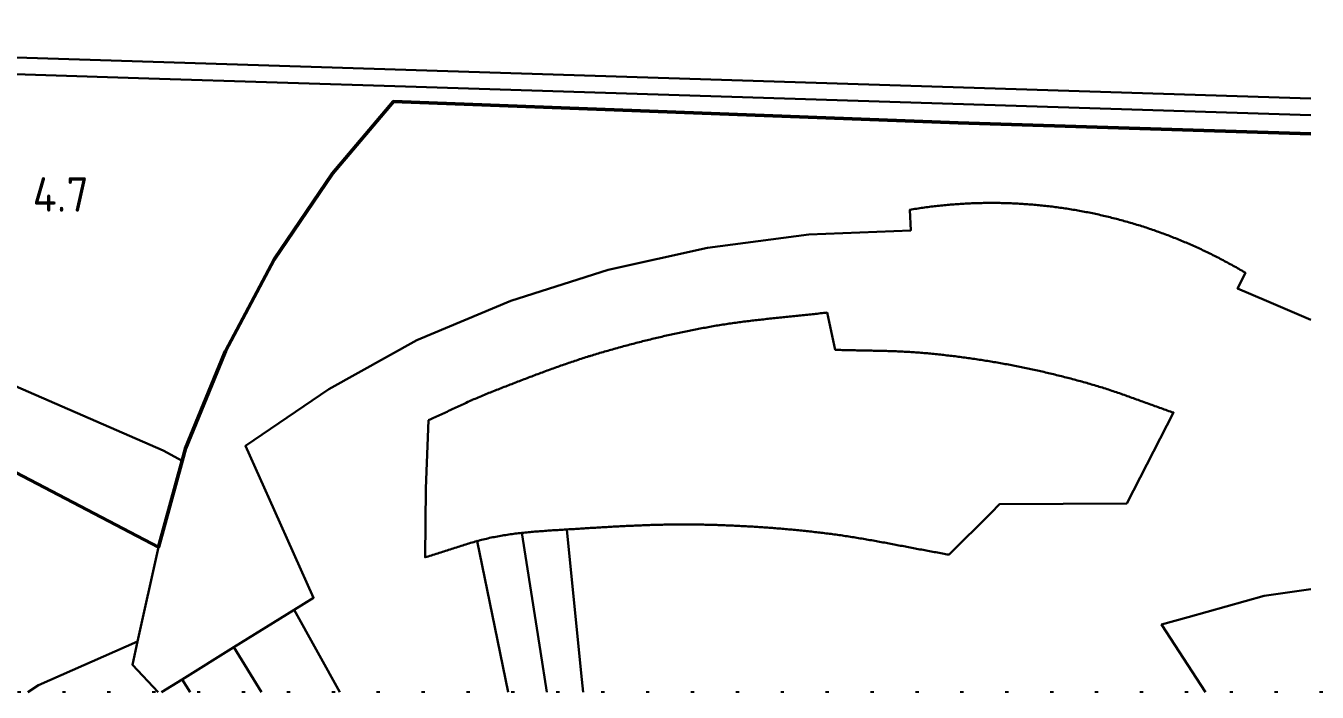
# Model space of a CAD drawing. Header units: millimetres. Extents: x 833122 to 837166, y 817400 to 818701.
# Drawn here: x 835960.79 to 836000.19, y 817400 to 817420.33 of the extents above; entities that cross this region are included whole.
import ezdxf
from ezdxf.enums import TextEntityAlignment as Align

# ---------------------------------------------------------------- set-up
doc = ezdxf.new("R2010")
doc.units = ezdxf.units.MM
doc.linetypes.add('DOT', pattern=[6.35, 0, -6.35])
doc.layers.add('01-basemap', color=8, linetype='Continuous', lineweight=15)
doc.layers.add('01-Grid', color=7, linetype='DOT', lineweight=25)
doc.styles.add('HK_ENG_11', font='HK_ENG.ttf')

msp = doc.modelspace()

# ---------------------------------------------------------------- linework, layer by layer
at = {"layer": '01-basemap', "linetype": 'Continuous', "lineweight": 30, "flags": 128}
for points in [[(836000, 817418.111), (835945.071, 817419.847), (835934.244, 817420.625), (835934.289, 817421.191), (835926.5, 817423.455)], [(836000, 817417.601), (835972.373, 817418.475), (835964.542, 817418.715), (835945.045, 817419.348), (835935.123, 817420.043), (835933.942, 817420.146)], [(836000, 817411.358), (835998.647, 817411.934), (835997.76, 817412.311), (835998, 817412.795), (835997.932, 817412.835), (835997.888, 817412.861), (835997.845, 817412.886), (835997.802, 817412.911), (835997.758, 817412.935), (835997.715, 817412.96), (835997.671, 817412.985), (835997.628, 817413.009), (835997.584, 817413.033), (835997.54, 817413.057), (835997.496, 817413.081), (835997.452, 817413.105), (835997.408, 817413.129), (835997.364, 817413.152), (835997.32, 817413.176), (835997.276, 817413.199), (835997.231, 817413.222), (835997.187, 817413.245), (835997.143, 817413.268), (835997.098, 817413.291), (835997.053, 817413.313), (835997.009, 817413.335), (835996.964, 817413.358), (835996.919, 817413.38), (835996.874, 817413.402), (835996.829, 817413.423), (835996.784, 817413.445), (835996.739, 817413.467), (835996.693, 817413.488), (835996.648, 817413.509), (835996.603, 817413.53), (835996.557, 817413.551), (835996.512, 817413.572), (835996.466, 817413.592), (835996.421, 817413.613), (835996.375, 817413.633), (835996.329, 817413.653), (835996.283, 817413.673), (835996.237, 817413.693), (835996.191, 817413.712), (835996.145, 817413.732), (835996.099, 817413.751), (835996.053, 817413.771), (835996.007, 817413.79), (835995.961, 817413.808), (835995.914, 817413.827), (835995.868, 817413.846), (835995.821, 817413.864), (835995.775, 817413.883), (835995.728, 817413.901), (835995.682, 817413.919), (835995.635, 817413.937), (835995.588, 817413.954), (835995.541, 817413.972), (835995.494, 817413.989), (835995.448, 817414.006), (835995.401, 817414.023), (835995.353, 817414.04), (835995.306, 817414.057), (835995.259, 817414.074), (835995.212, 817414.09), (835995.165, 817414.106), (835995.117, 817414.122), (835995.07, 817414.138), (835995.023, 817414.154), (835994.975, 817414.17), (835994.928, 817414.185), (835994.88, 817414.201), (835994.832, 817414.216), (835994.785, 817414.231), (835994.737, 817414.246), (835994.689, 817414.26), (835994.641, 817414.275), (835994.593, 817414.289), (835994.545, 817414.304), (835994.497, 817414.318), (835994.449, 817414.332), (835994.401, 817414.345), (835994.353, 817414.359), (835994.305, 817414.372), (835994.257, 817414.386), (835994.209, 817414.399), (835994.16, 817414.412), (835994.112, 817414.425), (835994.064, 817414.437), (835994.015, 817414.45), (835993.967, 817414.462), (835993.918, 817414.474), (835993.87, 817414.486), (835993.821, 817414.498), (835993.773, 817414.51), (835993.724, 817414.521), (835993.675, 817414.533), (835993.626, 817414.544), (835993.578, 817414.555), (835993.529, 817414.566), (835993.48, 817414.577), (835993.431, 817414.587), (835993.382, 817414.598), (835993.333, 817414.608), (835993.284, 817414.618), (835993.235, 817414.628), (835993.186, 817414.638), (835993.137, 817414.647), (835993.088, 817414.657), (835993.039, 817414.666), (835992.99, 817414.675), (835992.941, 817414.684), (835992.891, 817414.693), (835992.842, 817414.701), (835992.793, 817414.71), (835992.744, 817414.718), (835992.694, 817414.726), (835992.645, 817414.734), (835992.595, 817414.742), (835992.546, 817414.75), (835992.497, 817414.757), (835992.447, 817414.764), (835992.398, 817414.771), (835992.348, 817414.778), (835992.299, 817414.785), (835992.249, 817414.792), (835992.2, 817414.798), (835992.15, 817414.805), (835992.1, 817414.811), (835992.051, 817414.817), (835992.001, 817414.823), (835991.951, 817414.828), (835991.902, 817414.834), (835991.852, 817414.839), (835991.802, 817414.845), (835991.752, 817414.85), (835991.703, 817414.854), (835991.653, 817414.859), (835991.603, 817414.864), (835991.553, 817414.868), (835991.503, 817414.872), (835991.454, 817414.876), (835991.404, 817414.88), (835991.354, 817414.884), (835991.304, 817414.887), (835991.254, 817414.891), (835991.204, 817414.894), (835991.154, 817414.897), (835991.104, 817414.9), (835991.055, 817414.903), (835991.005, 817414.905), (835990.955, 817414.908), (835990.905, 817414.91), (835990.855, 817414.912), (835990.805, 817414.914), (835990.755, 817414.915), (835990.705, 817414.917), (835990.655, 817414.918), (835990.605, 817414.92), (835990.555, 817414.921), (835990.505, 817414.922), (835990.455, 817414.922), (835990.405, 817414.923), (835990.355, 817414.923), (835990.305, 817414.924), (835990.255, 817414.924), (835990.205, 817414.924), (835990.155, 817414.923), (835990.105, 817414.923), (835990.055, 817414.922), (835990.005, 817414.922), (835989.955, 817414.921), (835989.905, 817414.92), (835989.855, 817414.918), (835989.805, 817414.917), (835989.755, 817414.915), (835989.705, 817414.914), (835989.655, 817414.912), (835989.605, 817414.91), (835989.555, 817414.908), (835989.505, 817414.905), (835989.455, 817414.903), (835989.405, 817414.9), (835989.355, 817414.897), (835989.306, 817414.894), (835989.256, 817414.891), (835989.206, 817414.887), (835989.156, 817414.884), (835989.106, 817414.88), (835989.056, 817414.876), (835989.006, 817414.872), (835988.957, 817414.868), (835988.907, 817414.864), (835988.857, 817414.859), (835988.807, 817414.854), (835988.757, 817414.849), (835988.708, 817414.844), (835988.658, 817414.839), (835988.608, 817414.834), (835988.558, 817414.828), (835988.509, 817414.823), (835988.459, 817414.817), (835988.41, 817414.811), (835988.36, 817414.805), (835988.31, 817414.798), (835988.261, 817414.792), (835988.211, 817414.785), (835988.162, 817414.778), (835988.112, 817414.771), (835988.063, 817414.764), (835988.013, 817414.757), (835987.964, 817414.749), (835987.914, 817414.742), (835987.865, 817414.734), (835987.816, 817414.726), (835987.766, 817414.718), (835987.788, 817414.086), (835984.678, 817413.96), (835981.592, 817413.557), (835978.554, 817412.881), (835975.588, 817411.937), (835972.718, 817410.733), (835970.034, 817409.24), (835967.492, 817407.517), (835968.367, 817405.561), (835969.567, 817402.879), (835968.975, 817402.511)], [(835927.21, 817409.579), (835927.262, 817409.852), (835927.951, 817410.76), (835928.819, 817411.499), (835929.825, 817412.036), (835930.922, 817412.344), (835933.486, 817412.328), (835943.99, 817411.707), (835949.93, 817411.354), (835954.624, 817410.909), (835959.431, 817409.781), (835964.973, 817407.367), (835965.558, 817407.056), (835965.581, 817407.044)], [(835977.294, 817404.963), (835977.32, 817404.965), (835977.37, 817404.968), (835977.42, 817404.971), (835977.47, 817404.974), (835977.52, 817404.977), (835977.57, 817404.98), (835977.62, 817404.983), (835977.67, 817404.986), (835977.72, 817404.99), (835977.77, 817404.993), (835977.819, 817404.996), (835977.869, 817404.999), (835977.919, 817405.002), (835977.969, 817405.005), (835978.019, 817405.008), (835978.069, 817405.011), (835978.119, 817405.014), (835978.169, 817405.017), (835978.219, 817405.02), (835978.269, 817405.023), (835978.319, 817405.026), (835978.369, 817405.029), (835978.419, 817405.032), (835978.469, 817405.035), (835978.519, 817405.038), (835978.569, 817405.041), (835978.619, 817405.043), (835978.669, 817405.046), (835978.719, 817405.049), (835978.769, 817405.052), (835978.819, 817405.054), (835978.869, 817405.057), (835978.919, 817405.06), (835978.969, 817405.062), (835979.019, 817405.065), (835979.069, 817405.067), (835979.119, 817405.07), (835979.169, 817405.072), (835979.219, 817405.074), (835979.269, 817405.077), (835979.319, 817405.079), (835979.369, 817405.081), (835979.419, 817405.083), (835979.469, 817405.085), (835979.519, 817405.087), (835979.568, 817405.089), (835979.618, 817405.091), (835979.668, 817405.093), (835979.718, 817405.095), (835979.768, 817405.097), (835979.818, 817405.098), (835979.868, 817405.1), (835979.918, 817405.102), (835979.968, 817405.103), (835980.018, 817405.104), (835980.068, 817405.106), (835980.118, 817405.107), (835980.168, 817405.108), (835980.218, 817405.109), (835980.268, 817405.111), (835980.318, 817405.111), (835980.368, 817405.112), (835980.418, 817405.113), (835980.468, 817405.114), (835980.518, 817405.115), (835980.568, 817405.115), (835980.618, 817405.116), (835980.668, 817405.116), (835980.718, 817405.116), (835980.768, 817405.117), (835980.818, 817405.117), (835980.868, 817405.117), (835980.918, 817405.117), (835980.968, 817405.117), (835981.018, 817405.116), (835981.068, 817405.116), (835981.118, 817405.115), (835981.168, 817405.115), (835981.218, 817405.114), (835981.267, 817405.114), (835981.317, 817405.113), (835981.367, 817405.112), (835981.417, 817405.111), (835981.467, 817405.11), (835981.517, 817405.109), (835981.567, 817405.108), (835981.617, 817405.107), (835981.667, 817405.105), (835981.717, 817405.104), (835981.767, 817405.103), (835981.777, 817405.102), (835981.817, 817405.101), (835981.867, 817405.1), (835981.917, 817405.098), (835981.967, 817405.096), (835982.017, 817405.095), (835982.067, 817405.093), (835982.117, 817405.091), (835982.167, 817405.089), (835982.217, 817405.087), (835982.267, 817405.085), (835982.317, 817405.083), (835982.367, 817405.081), (835982.417, 817405.078), (835982.467, 817405.076), (835982.517, 817405.074), (835982.567, 817405.071), (835982.617, 817405.068), (835982.667, 817405.066), (835982.717, 817405.063), (835982.767, 817405.06), (835982.817, 817405.058), (835982.867, 817405.055), (835982.917, 817405.052), (835982.967, 817405.049), (835983.017, 817405.046), (835983.067, 817405.043), (835983.117, 817405.039), (835983.167, 817405.036), (835983.217, 817405.033), (835983.267, 817405.029), (835983.317, 817405.026), (835983.366, 817405.022), (835983.416, 817405.019), (835983.466, 817405.015), (835983.516, 817405.011), (835983.566, 817405.008), (835983.616, 817405.004), (835983.666, 817405), (835983.716, 817404.996), (835983.766, 817404.992), (835983.816, 817404.988), (835983.866, 817404.983), (835983.915, 817404.979), (835983.965, 817404.975), (835984.015, 817404.97), (835984.065, 817404.966), (835984.115, 817404.961), (835984.165, 817404.957), (835984.214, 817404.952), (835984.264, 817404.947), (835984.314, 817404.943), (835984.364, 817404.938), (835984.414, 817404.933), (835984.463, 817404.928), (835984.513, 817404.923), (835984.563, 817404.918), (835984.613, 817404.912), (835984.662, 817404.907), (835984.712, 817404.902), (835984.762, 817404.896), (835984.811, 817404.891), (835984.861, 817404.885), (835984.911, 817404.88), (835984.96, 817404.874), (835985.01, 817404.869), (835985.059, 817404.863), (835985.109, 817404.857), (835985.159, 817404.851), (835985.208, 817404.845), (835985.258, 817404.839), (835985.307, 817404.832), (835985.357, 817404.826), (835985.406, 817404.819), (835985.456, 817404.813), (835985.505, 817404.806), (835985.555, 817404.799), (835985.604, 817404.792), (835985.654, 817404.785), (835985.703, 817404.777), (835985.752, 817404.77), (835985.802, 817404.763), (835985.851, 817404.755), (835985.901, 817404.747), (835985.95, 817404.74), (835985.999, 817404.732), (835986.049, 817404.724), (835986.098, 817404.716), (835986.147, 817404.708), (835986.197, 817404.7), (835986.246, 817404.691), (835986.295, 817404.683), (835986.344, 817404.675), (835986.394, 817404.666), (835986.443, 817404.658), (835986.492, 817404.649), (835986.542, 817404.641), (835986.591, 817404.632), (835986.64, 817404.623), (835986.689, 817404.614), (835986.739, 817404.606), (835986.788, 817404.597), (835986.837, 817404.588), (835986.886, 817404.579), (835986.935, 817404.57), (835986.985, 817404.561), (835987.034, 817404.552), (835987.083, 817404.542), (835987.132, 817404.533), (835987.181, 817404.524), (835987.231, 817404.515), (835987.28, 817404.506), (835987.329, 817404.496), (835987.378, 817404.487), (835987.427, 817404.478), (835987.476, 817404.468), (835987.526, 817404.459), (835987.575, 817404.45), (835987.624, 817404.44), (835987.673, 817404.431), (835987.722, 817404.422), (835987.772, 817404.412), (835987.821, 817404.403), (835987.87, 817404.394), (835987.919, 817404.384), (835987.968, 817404.375), (835988.017, 817404.366), (835988.067, 817404.357), (835988.116, 817404.347), (835988.165, 817404.338), (835988.214, 817404.329), (835988.263, 817404.32), (835988.313, 817404.311), (835988.362, 817404.302), (835988.411, 817404.292), (835988.46, 817404.283), (835988.509, 817404.274), (835988.559, 817404.266), (835988.608, 817404.257), (835988.657, 817404.248), (835988.706, 817404.239), (835988.756, 817404.23), (835988.805, 817404.222), (835988.854, 817404.213), (835988.903, 817404.204), (835988.957, 817404.195), (835990.238, 817405.475), (835990.496, 817405.733), (835994.379, 817405.755), (835995.807, 817408.527), (835995.76, 817408.543), (835995.713, 817408.56), (835995.665, 817408.576), (835995.618, 817408.593), (835995.571, 817408.61), (835995.524, 817408.626), (835995.477, 817408.643), (835995.43, 817408.66), (835995.382, 817408.677), (835995.335, 817408.694), (835995.288, 817408.711), (835995.241, 817408.728), (835995.194, 817408.745), (835995.147, 817408.762), (835995.1, 817408.779), (835995.053, 817408.796), (835995.006, 817408.813), (835994.959, 817408.83), (835994.912, 817408.847), (835994.865, 817408.864), (835994.818, 817408.881), (835994.771, 817408.898), (835994.724, 817408.915), (835994.677, 817408.932), (835994.63, 817408.949), (835994.582, 817408.966), (835994.535, 817408.983), (835994.488, 817409), (835994.441, 817409.017), (835994.394, 817409.033), (835994.347, 817409.05), (835994.3, 817409.067), (835994.252, 817409.083), (835994.205, 817409.1), (835994.158, 817409.116), (835994.111, 817409.132), (835994.063, 817409.148), (835994.016, 817409.164), (835993.969, 817409.18), (835993.921, 817409.196), (835993.874, 817409.212), (835993.826, 817409.228), (835993.779, 817409.243), (835993.731, 817409.259), (835993.684, 817409.274), (835993.636, 817409.289), (835993.589, 817409.304), (835993.541, 817409.319), (835993.493, 817409.333), (835993.445, 817409.348), (835993.397, 817409.362), (835993.35, 817409.376), (835993.302, 817409.39), (835993.254, 817409.404), (835993.206, 817409.418), (835993.158, 817409.432), (835993.109, 817409.445), (835993.061, 817409.459), (835993.013, 817409.472), (835992.965, 817409.485), (835992.917, 817409.499), (835992.869, 817409.512), (835992.82, 817409.525), (835992.772, 817409.538), (835992.724, 817409.551), (835992.675, 817409.564), (835992.627, 817409.576), (835992.578, 817409.589), (835992.53, 817409.601), (835992.482, 817409.614), (835992.433, 817409.626), (835992.385, 817409.638), (835992.336, 817409.651), (835992.287, 817409.663), (835992.239, 817409.675), (835992.19, 817409.687), (835992.142, 817409.698), (835992.093, 817409.71), (835992.044, 817409.722), (835991.995, 817409.733), (835991.947, 817409.745), (835991.898, 817409.756), (835991.849, 817409.767), (835991.8, 817409.779), (835991.752, 817409.79), (835991.703, 817409.801), (835991.654, 817409.812), (835991.605, 817409.822), (835991.556, 817409.833), (835991.507, 817409.844), (835991.458, 817409.854), (835991.409, 817409.865), (835991.36, 817409.875), (835991.311, 817409.885), (835991.262, 817409.895), (835991.213, 817409.905), (835991.164, 817409.915), (835991.115, 817409.925), (835991.066, 817409.935), (835991.017, 817409.945), (835990.968, 817409.954), (835990.919, 817409.964), (835990.87, 817409.973), (835990.821, 817409.983), (835990.772, 817409.992), (835990.723, 817410.001), (835990.674, 817410.01), (835990.625, 817410.019), (835990.576, 817410.028), (835990.526, 817410.037), (835990.477, 817410.045), (835990.428, 817410.054), (835990.379, 817410.062), (835990.329, 817410.071), (835990.28, 817410.079), (835990.231, 817410.087), (835990.181, 817410.095), (835990.132, 817410.103), (835990.083, 817410.111), (835990.033, 817410.119), (835989.984, 817410.127), (835989.934, 817410.135), (835989.885, 817410.142), (835989.835, 817410.15), (835989.786, 817410.157), (835989.736, 817410.164), (835989.687, 817410.172), (835989.637, 817410.179), (835989.588, 817410.186), (835989.538, 817410.193), (835989.488, 817410.2), (835989.439, 817410.206), (835989.389, 817410.213), (835989.34, 817410.219), (835989.29, 817410.226), (835989.24, 817410.232), (835989.191, 817410.239), (835989.141, 817410.245), (835989.091, 817410.251), (835989.042, 817410.257), (835988.992, 817410.263), (835988.942, 817410.269), (835988.892, 817410.274), (835988.843, 817410.28), (835988.793, 817410.286), (835988.743, 817410.291), (835988.694, 817410.296), (835988.644, 817410.302), (835988.594, 817410.307), (835988.544, 817410.312), (835988.495, 817410.317), (835988.445, 817410.322), (835988.395, 817410.326), (835988.345, 817410.331), (835988.296, 817410.336), (835988.246, 817410.34), (835988.196, 817410.345), (835988.146, 817410.349), (835988.096, 817410.353), (835988.047, 817410.357), (835987.997, 817410.361), (835987.947, 817410.365), (835987.897, 817410.368), (835987.847, 817410.372), (835987.798, 817410.375), (835987.748, 817410.378), (835987.698, 817410.381), (835987.648, 817410.384), (835987.598, 817410.386), (835987.548, 817410.389), (835987.498, 817410.391), (835987.448, 817410.393), (835987.398, 817410.395), (835987.348, 817410.397), (835987.299, 817410.399), (835987.249, 817410.401), (835987.199, 817410.403), (835987.149, 817410.405), (835987.099, 817410.406), (835987.049, 817410.408), (835986.999, 817410.409), (835986.949, 817410.41), (835986.899, 817410.412), (835986.849, 817410.413), (835986.799, 817410.414), (835986.749, 817410.415), (835986.699, 817410.416), (835986.648, 817410.417), (835986.598, 817410.418), (835986.548, 817410.419), (835986.498, 817410.42), (835986.448, 817410.421), (835986.398, 817410.422), (835986.348, 817410.423), (835986.298, 817410.424), (835986.248, 817410.425), (835986.198, 817410.426), (835986.148, 817410.427), (835986.098, 817410.428), (835986.048, 817410.429), (835985.998, 817410.43), (835985.948, 817410.431), (835985.898, 817410.432), (835985.848, 817410.433), (835985.798, 817410.435), (835985.748, 817410.436), (835985.698, 817410.437), (835985.648, 817410.439), (835985.598, 817410.44), (835985.548, 817410.442), (835985.483, 817410.444), (835985.234, 817411.581), (835985.184, 817411.575), (835985.135, 817411.569), (835985.085, 817411.563), (835985.035, 817411.558), (835984.986, 817411.552), (835984.936, 817411.546), (835984.886, 817411.541), (835984.837, 817411.535), (835984.787, 817411.53), (835984.737, 817411.524), (835984.687, 817411.519), (835984.638, 817411.514), (835984.588, 817411.508), (835984.538, 817411.503), (835984.488, 817411.498), (835984.438, 817411.493), (835984.389, 817411.487), (835984.339, 817411.482), (835984.289, 817411.477), (835984.239, 817411.472), (835984.189, 817411.467), (835984.14, 817411.462), (835984.09, 817411.457), (835984.04, 817411.452), (835983.99, 817411.447), (835983.94, 817411.442), (835983.891, 817411.436), (835983.841, 817411.431), (835983.791, 817411.426), (835983.741, 817411.421), (835983.692, 817411.416), (835983.642, 817411.411), (835983.592, 817411.405), (835983.542, 817411.4), (835983.492, 817411.395), (835983.443, 817411.39), (835983.393, 817411.384), (835983.343, 817411.379), (835983.293, 817411.373), (835983.244, 817411.368), (835983.194, 817411.362), (835983.144, 817411.357), (835983.095, 817411.351), (835983.045, 817411.345), (835982.995, 817411.34), (835982.946, 817411.334), (835982.896, 817411.328), (835982.846, 817411.322), (835982.797, 817411.316), (835982.747, 817411.309), (835982.697, 817411.303), (835982.648, 817411.297), (835982.598, 817411.29), (835982.549, 817411.284), (835982.499, 817411.277), (835982.45, 817411.27), (835982.4, 817411.263), (835982.351, 817411.256), (835982.301, 817411.249), (835982.252, 817411.242), (835982.203, 817411.235), (835982.153, 817411.227), (835982.104, 817411.22), (835982.054, 817411.212), (835982.005, 817411.204), (835981.956, 817411.196), (835981.907, 817411.188), (835981.857, 817411.18), (835981.808, 817411.171), (835981.759, 817411.163), (835981.71, 817411.154), (835981.661, 817411.145), (835981.612, 817411.136), (835981.562, 817411.127), (835981.513, 817411.118), (835981.464, 817411.109), (835981.415, 817411.1), (835981.366, 817411.091), (835981.317, 817411.081), (835981.268, 817411.072), (835981.219, 817411.062), (835981.17, 817411.053), (835981.121, 817411.043), (835981.072, 817411.033), (835981.023, 817411.023), (835980.974, 817411.013), (835980.925, 817411.003), (835980.876, 817410.993), (835980.827, 817410.983), (835980.778, 817410.973), (835980.729, 817410.962), (835980.68, 817410.952), (835980.631, 817410.941), (835980.582, 817410.931), (835980.533, 817410.92), (835980.484, 817410.909), (835980.435, 817410.899), (835980.386, 817410.888), (835980.337, 817410.877), (835980.288, 817410.866), (835980.24, 817410.855), (835980.191, 817410.843), (835980.142, 817410.832), (835980.093, 817410.821), (835980.045, 817410.809), (835979.996, 817410.798), (835979.947, 817410.786), (835979.898, 817410.774), (835979.85, 817410.763), (835979.801, 817410.751), (835979.752, 817410.739), (835979.704, 817410.727), (835979.655, 817410.715), (835979.607, 817410.703), (835979.558, 817410.691), (835979.509, 817410.678), (835979.461, 817410.666), (835979.412, 817410.654), (835979.364, 817410.641), (835979.316, 817410.628), (835979.267, 817410.616), (835979.219, 817410.603), (835979.17, 817410.59), (835979.122, 817410.577), (835979.074, 817410.564), (835979.025, 817410.551), (835978.977, 817410.538), (835978.929, 817410.525), (835978.881, 817410.512), (835978.832, 817410.498), (835978.784, 817410.485), (835978.736, 817410.471), (835978.688, 817410.458), (835978.64, 817410.444), (835978.592, 817410.43), (835978.544, 817410.417), (835978.496, 817410.403), (835978.448, 817410.389), (835978.4, 817410.375), (835978.352, 817410.361), (835978.304, 817410.347), (835978.256, 817410.332), (835978.208, 817410.318), (835978.161, 817410.304), (835978.113, 817410.289), (835978.065, 817410.274), (835978.017, 817410.26), (835977.998, 817410.253), (835977.97, 817410.245), (835977.922, 817410.23), (835977.875, 817410.215), (835977.827, 817410.199), (835977.779, 817410.184), (835977.732, 817410.169), (835977.684, 817410.153), (835977.637, 817410.137), (835977.589, 817410.122), (835977.542, 817410.106), (835977.495, 817410.09), (835977.447, 817410.074), (835977.4, 817410.058), (835977.353, 817410.042), (835977.305, 817410.026), (835977.258, 817410.009), (835977.211, 817409.993), (835977.163, 817409.977), (835977.116, 817409.96), (835977.069, 817409.944), (835977.022, 817409.927), (835976.975, 817409.91), (835976.928, 817409.893), (835976.881, 817409.876), (835976.833, 817409.859), (835976.786, 817409.842), (835976.739, 817409.825), (835976.692, 817409.808), (835976.645, 817409.791), (835976.598, 817409.774), (835976.551, 817409.756), (835976.505, 817409.739), (835976.458, 817409.721), (835976.411, 817409.704), (835976.364, 817409.686), (835976.317, 817409.669), (835976.27, 817409.651), (835976.223, 817409.633), (835976.176, 817409.616), (835976.13, 817409.598), (835976.083, 817409.58), (835976.036, 817409.562), (835975.989, 817409.544), (835975.943, 817409.526), (835975.896, 817409.509), (835975.849, 817409.491), (835975.802, 817409.472), (835975.756, 817409.454), (835975.709, 817409.436), (835975.662, 817409.418), (835975.616, 817409.4), (835975.569, 817409.382), (835975.523, 817409.364), (835975.476, 817409.346), (835975.429, 817409.327), (835975.383, 817409.309), (835975.336, 817409.291), (835975.29, 817409.273), (835975.243, 817409.254), (835975.196, 817409.236), (835975.15, 817409.218), (835975.103, 817409.2), (835975.057, 817409.181), (835975.01, 817409.163), (835974.964, 817409.145), (835974.917, 817409.126), (835974.871, 817409.108), (835974.825, 817409.089), (835974.778, 817409.07), (835974.732, 817409.051), (835974.686, 817409.032), (835974.64, 817409.013), (835974.594, 817408.993), (835974.548, 817408.973), (835974.502, 817408.953), (835974.457, 817408.933), (835974.411, 817408.913), (835974.383, 817408.901), (835974.365, 817408.893), (835974.32, 817408.872), (835974.274, 817408.852), (835974.228, 817408.831), (835974.183, 817408.81), (835974.138, 817408.789), (835974.092, 817408.768), (835974.047, 817408.747), (835974.001, 817408.726), (835973.956, 817408.705), (835973.911, 817408.684), (835973.866, 817408.662), (835973.82, 817408.641), (835973.775, 817408.62), (835973.73, 817408.598), (835973.684, 817408.577), (835973.639, 817408.556), (835973.594, 817408.534), (835973.549, 817408.513), (835973.503, 817408.492), (835973.458, 817408.47), (835973.413, 817408.449), (835973.367, 817408.428), (835973.322, 817408.407), (835973.277, 817408.386), (835973.231, 817408.365), (835973.186, 817408.344), (835973.14, 817408.323), (835973.075, 817408.294), (835972.996, 817406.208), (835972.971, 817404.115), (835973.019, 817404.129), (835973.067, 817404.143), (835973.115, 817404.158), (835973.163, 817404.173), (835973.211, 817404.187), (835973.258, 817404.202), (835973.306, 817404.217), (835973.354, 817404.233), (835973.402, 817404.248), (835973.449, 817404.263), (835973.497, 817404.279), (835973.545, 817404.294), (835973.593, 817404.309), (835973.64, 817404.325), (835973.688, 817404.34), (835973.736, 817404.356), (835973.783, 817404.371), (835973.831, 817404.387), (835973.879, 817404.402), (835973.927, 817404.418), (835973.974, 817404.433), (835974.022, 817404.448), (835974.07, 817404.463), (835974.118, 817404.478), (835974.165, 817404.493), (835974.213, 817404.508), (835974.261, 817404.522), (835974.309, 817404.537), (835974.357, 817404.551), (835974.405, 817404.565), (835974.453, 817404.579), (835974.501, 817404.593), (835974.549, 817404.606)], [(835974.556, 817404.608), (835974.597, 817404.619), (835974.646, 817404.632), (835974.694, 817404.644), (835974.742, 817404.657), (835974.791, 817404.669), (835974.839, 817404.68), (835974.888, 817404.692), (835974.936, 817404.703), (835974.985, 817404.713), (835975.034, 817404.724), (835975.082, 817404.733), (835975.131, 817404.743), (835975.18, 817404.752), (835975.229, 817404.761), (835975.278, 817404.77), (835975.328, 817404.778), (835975.377, 817404.786), (835975.426, 817404.794), (835975.475, 817404.801), (835975.525, 817404.809), (835975.574, 817404.816), (835975.624, 817404.822), (835975.673, 817404.829), (835975.723, 817404.835), (835975.772, 817404.842), (835975.822, 817404.847), (835975.872, 817404.853), (835975.922, 817404.859), (835975.971, 817404.864), (835976.021, 817404.869), (835976.071, 817404.874), (835976.121, 817404.879), (835976.171, 817404.884), (835976.221, 817404.888), (835976.271, 817404.893), (835976.321, 817404.897), (835976.371, 817404.901), (835976.421, 817404.905), (835976.471, 817404.909), (835976.521, 817404.913), (835976.571, 817404.916), (835976.621, 817404.92), (835976.671, 817404.923), (835976.721, 817404.927), (835976.771, 817404.93), (835976.821, 817404.933), (835976.871, 817404.937), (835976.921, 817404.94), (835976.971, 817404.943), (835977.021, 817404.946), (835977.071, 817404.949), (835977.121, 817404.952), (835977.171, 817404.955), (835977.221, 817404.959), (835977.271, 817404.962), (835977.294, 817404.963)], [(835977.294, 817404.963), (835977.737, 817400.576), (835977.795, 817400)], [(835974.549, 817404.606), (835974.554, 817404.617), (835974.556, 817404.608)], [(835974.549, 817404.606), (835974.556, 817404.608)], [(835974.556, 817404.608), (835975.097, 817401.98), (835975.506, 817400)], [(835975.922, 817404.859), (835976.487, 817401.241), (835976.681, 817400)], [(835964.833, 817404.423), (835964.197, 817401.547)], [(835996.781, 817400), (835995.444, 817402.063), (835996.256, 817402.291), (835998.568, 817402.94), (836000, 817403.143)], [(835968.975, 817402.511), (835967.133, 817401.368), (835965.557, 817400.39)], [(835970.371, 817400), (835968.975, 817402.511)], [(835964.197, 817401.547), (835961.173, 817400.209), (835960.848, 817400)], [(835964.824, 817400), (835964.039, 817400.837), (835964.197, 817401.547)], [(835967.133, 817401.368), (835967.982, 817400)], [(835965.557, 817400.39), (835964.928, 817400)], [(835965.557, 817400.39), (835965.561, 817400.383), (835965.804, 817400)]]:
    msp.add_lwpolyline(points, dxfattribs=at)
at = {"layer": '01-basemap', "linetype": 'Continuous', "lineweight": 50, "flags": 128}
msp.add_lwpolyline([(836000, 817417.033), (835989.237, 817417.372), (835972.003, 817418.014), (835970.147, 817415.821), (835968.369, 817413.201), (835966.88, 817410.406), (835966.849, 817410.328), (835966.844, 817410.328), (835965.663, 817407.435), (835965.558, 817407.056), (835964.833, 817404.423), (835960.477, 817406.703), (835958.197, 817403.568), (835956.225, 817400.231), (835956.142, 817400.053)], dxfattribs=at)
at = {"layer": '01-Grid', "ltscale": 0.2}
msp.add_line((836188.051, 817400), (833600, 817400), dxfattribs=at)

# ---------------------------------------------------------------- texts
at = {"layer": '01-basemap', "style": 'HK_ENG_11', "width": 1.1}
msp.add_text('4.7', height=1.0516, dxfattribs=at).set_placement((835960.991, 817414.342), align=Align.BOTTOM_LEFT)

doc.saveas('drawing.dxf')
